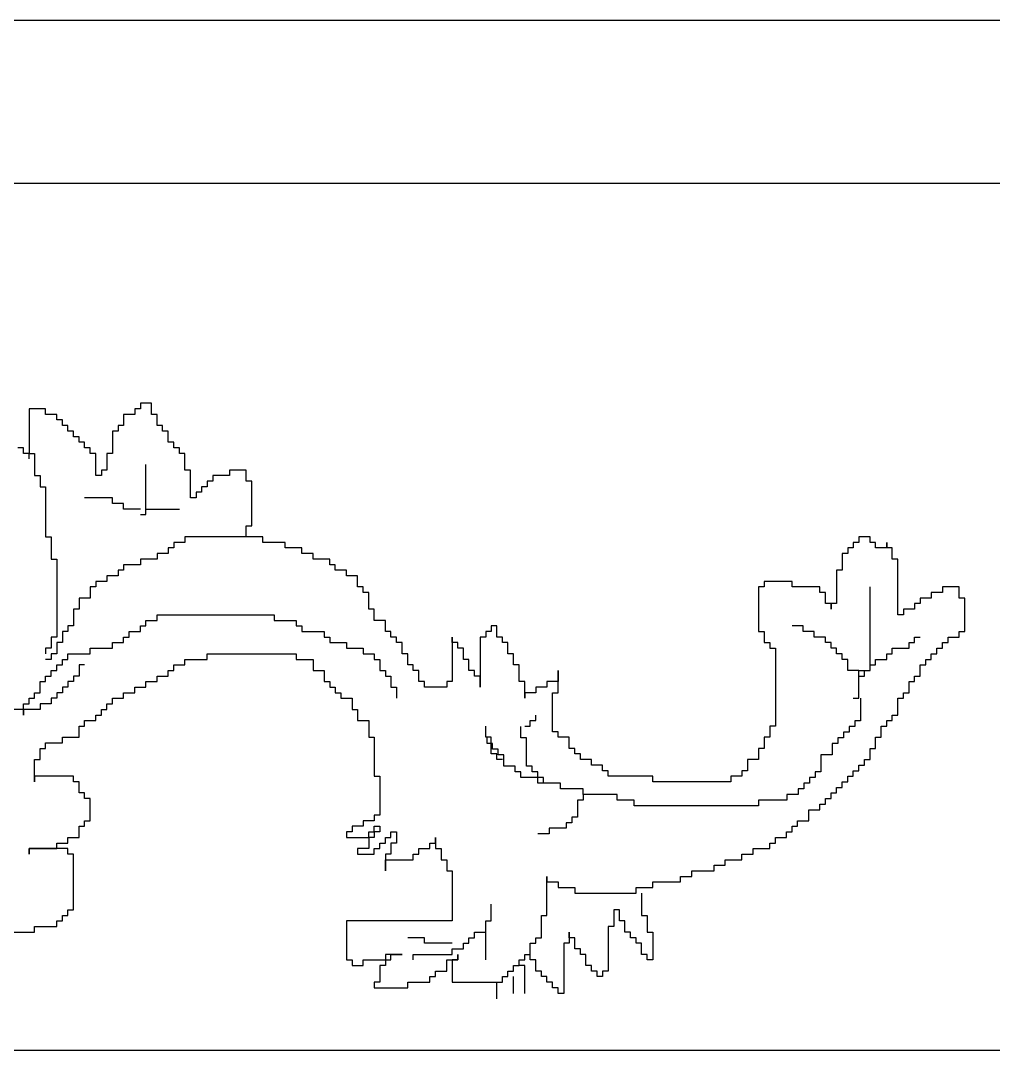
# Model space of a CAD drawing. Header units: metres. Extents: x 1105.4 to 1135.1, y 268.8 to 317.1.
# Drawn here: x 1123.21 to 1128.82, y 301.04 to 306.98 of the extents above; entities that cross this region are included whole.
import ezdxf

# ---------------------------------------------------------------- set-up
doc = ezdxf.new("R2010")
doc.units = ezdxf.units.M

# ---------------------------------------------------------------- blocks, each defined once
blk = doc.blocks.new('XSANHUA')
for p, q in [((26.33, 61.06), (26.33, 59.13)), ((18.61, 60.42), (19.26, 60.42)), ((18.61, 54.64), (18.61, 60.42)), ((19.26, 60.42), (19.26, 59.78)), ((19.26, 59.78), (19.9, 59.78)), ((19.9, 59.78), (19.9, 59.13)), ((23.11, 60.42), (23.11, 57.21)), ((24.4, 60.42), (24.4, 58.49)), ((36.61, 59.78), (36.61, 59.13)), ((40.46, 59.78), (36.61, 59.78)), ((40.46, 59.13), (40.46, 59.78)), ((14.12, 58.49), (14.76, 58.49)), ((14.12, 57.85), (14.12, 58.49)), ((14.76, 58.49), (14.76, 57.85)), ((19.9, 59.13), (20.54, 59.13)), ((20.54, 59.13), (20.54, 58.49)), ((20.54, 58.49), (21.18, 58.49)), ((21.18, 58.49), (21.18, 57.85)), ((25.04, 58.49), (25.04, 57.85)), ((25.68, 58.49), (25.04, 58.49)), ((25.68, 59.13), (25.68, 58.49)), ((31.47, 59.13), (25.68, 59.13)), ((31.47, 56.56), (31.47, 59.13)), ((33.39, 58.49), (33.39, 57.85)), ((34.04, 58.49), (33.39, 58.49)), ((34.04, 59.13), (34.04, 58.49)), ((36.61, 59.13), (34.04, 59.13)), ((39.82, 59.13), (40.46, 59.13)), ((39.82, 57.21), (39.82, 59.13)), ((13.47, 57.85), (14.12, 57.85)), ((13.47, 52.71), (13.47, 57.85)), ((14.76, 57.85), (15.4, 57.85)), ((15.4, 57.85), (15.4, 57.21)), ((15.4, 57.21), (16.04, 57.21)), ((16.04, 57.21), (16.04, 55.92)), ((21.18, 57.85), (21.83, 57.85)), ((21.83, 57.85), (21.83, 56.56)), ((23.11, 57.21), (23.76, 57.21)), ((23.76, 57.21), (23.76, 56.56)), ((24.4, 57.21), (23.76, 57.21)), ((24.4, 57.85), (24.4, 57.21)), ((25.04, 57.85), (24.4, 57.85)), ((32.11, 57.85), (32.11, 56.56)), ((33.39, 57.85), (32.11, 57.85)), ((39.18, 57.21), (39.82, 57.21)), ((39.18, 55.92), (39.18, 57.21)), ((41.75, 57.21), (41.75, 56.56)), ((43.03, 57.21), (41.75, 57.21)), ((43.03, 56.56), (43.03, 57.21)), ((8.33, 56.56), (8.98, 56.56)), ((8.33, 53.35), (8.33, 56.56)), ((8.98, 56.56), (8.98, 55.92)), ((8.98, 55.92), (9.62, 55.92)), ((9.62, 55.92), (9.62, 54.64)), ((16.04, 55.92), (16.69, 55.92)), ((16.69, 55.92), (16.69, 55.28)), ((21.83, 56.56), (22.47, 56.56)), ((22.47, 56.56), (22.47, 55.92)), ((22.47, 55.92), (22.47, 54.64)), ((23.11, 55.92), (22.47, 55.92)), ((23.11, 56.56), (23.11, 55.92)), ((23.76, 56.56), (23.11, 56.56)), ((27.61, 56.56), (27.61, 53.35)), ((30.82, 56.56), (31.47, 56.56)), ((30.82, 55.92), (30.82, 56.56)), ((30.82, 56.56), (30.82, 55.92)), ((32.11, 56.56), (30.82, 56.56)), ((31.47, 55.92), (31.47, 55.28)), ((35.96, 55.92), (31.47, 55.92)), ((35.96, 56.56), (35.96, 55.92)), ((37.25, 55.92), (39.18, 55.92)), ((38.54, 55.92), (37.25, 55.92)), ((38.54, 56.56), (38.54, 55.92)), ((41.75, 56.56), (38.54, 56.56)), ((43.68, 56.56), (43.03, 56.56)), ((43.68, 52.07), (43.68, 56.56)), ((16.69, 55.28), (17.33, 55.28)), ((17.33, 55.28), (17.33, 54)), ((30.18, 55.28), (30.18, 54.64)), ((31.47, 55.28), (30.18, 55.28)), ((9.62, 54.64), (10.26, 54.64)), ((10.26, 54.64), (10.26, 54)), ((10.26, 54), (10.9, 54)), ((10.9, 54), (10.9, 53.35)), ((17.33, 54), (17.97, 54)), ((17.97, 54.64), (18.61, 54.64)), ((17.97, 53.35), (17.97, 54.64)), ((17.97, 54), (17.97, 53.35)), ((21.18, 54), (21.18, 51.43)), ((21.83, 54), (21.18, 54)), ((21.83, 54.64), (21.83, 54)), ((22.47, 54.64), (21.83, 54.64)), ((28.9, 54), (28.9, 53.35)), ((29.54, 54), (28.9, 54)), ((29.54, 54.64), (29.54, 54)), ((30.18, 54.64), (29.54, 54.64)), ((31.47, 54.64), (34.68, 54.64)), ((34.68, 54.64), (34.68, 54)), ((34.68, 54), (36.61, 54)), ((8.98, 53.35), (8.33, 53.35)), ((8.98, 51.43), (8.98, 53.35)), ((10.9, 53.35), (11.55, 53.35)), ((11.55, 53.35), (11.55, 52.07)), ((12.83, 52.71), (13.47, 52.71)), ((12.83, 50.78), (12.83, 52.71)), ((27.61, 53.35), (27.61, 52.07)), ((28.9, 53.35), (27.61, 53.35)), ((77.09, 52.71), (77.09, 52.07)), ((79.66, 52.71), (77.09, 52.71)), ((79.66, 53.35), (79.66, 52.71)), ((90.59, 53.35), (79.66, 53.35)), ((9.62, 51.43), (8.98, 51.43)), ((9.62, 48.86), (9.62, 51.43)), ((11.55, 52.07), (12.19, 52.07)), ((12.19, 52.07), (12.19, 50.78)), ((20.54, 51.43), (20.54, 46.93)), ((21.18, 51.43), (20.54, 51.43)), ((26.97, 52.07), (26.97, 50.14)), ((27.61, 52.07), (26.97, 52.07)), ((31.47, 52.07), (43.68, 52.07)), ((31.47, 46.29), (31.47, 52.07)), ((75.81, 51.43), (75.81, 50.78)), ((76.45, 51.43), (75.81, 51.43)), ((76.45, 52.07), (76.45, 51.43)), ((77.09, 52.07), (76.45, 52.07)), ((12.19, 50.78), (12.83, 50.78)), ((75.16, 50.78), (75.16, 44.36)), ((75.81, 50.78), (75.16, 50.78)), ((10.26, 48.86), (10.26, 48.22)), ((17.33, 48.86), (10.26, 48.86)), ((17.33, 48.22), (17.33, 48.86)), ((5.12, 47.57), (5.12, 46.93)), ((8.33, 47.57), (5.12, 47.57)), ((8.33, 48.22), (8.33, 47.57)), ((10.26, 48.22), (8.33, 48.22)), ((19.26, 48.22), (17.33, 48.22)), ((19.26, 47.57), (19.26, 48.22)), ((20.54, 47.57), (19.26, 47.57)), ((20.54, 46.93), (20.54, 47.57)), ((3.83, 46.93), (3.83, 46.29)), ((5.12, 46.93), (3.83, 46.93)), ((-0.02, 45.65), (-0.02, 45.01)), ((1.26, 45.65), (-0.02, 45.65)), ((1.26, 46.29), (1.26, 45.65)), ((3.83, 46.29), (1.26, 46.29)), ((32.11, 46.29), (31.47, 46.29)), ((32.11, 45.01), (32.11, 46.29)), ((39.18, 46.29), (39.18, 45.01)), ((39.18, 44.36), (39.18, 46.29)), ((-3.23, 44.36), (-3.23, 43.72)), ((-1.95, 44.36), (-3.23, 44.36)), ((-1.95, 45.01), (-1.95, 44.36)), ((-0.02, 45.01), (-1.95, 45.01)), ((32.75, 45.01), (32.11, 45.01)), ((32.75, 43.72), (32.75, 45.01)), ((35.32, 44.36), (35.32, 43.72)), ((35.96, 44.36), (35.32, 44.36)), ((35.96, 45.01), (35.96, 44.36)), ((39.18, 45.01), (35.96, 45.01)), ((38.54, 44.36), (39.18, 44.36)), ((38.54, 43.08), (38.54, 44.36)), ((40.46, 44.36), (40.46, 43.72)), ((42.39, 44.36), (40.46, 44.36)), ((42.39, 43.72), (42.39, 44.36)), ((75.16, 44.36), (75.81, 44.36)), ((75.81, 44.36), (75.81, 43.72)), ((80.3, 44.36), (80.3, 43.72)), ((80.3, 43.72), (80.3, 44.36)), ((-5.81, 43.08), (-5.81, 42.44)), ((-5.16, 43.08), (-5.81, 43.08)), ((-5.16, 43.72), (-5.16, 43.08)), ((-3.23, 43.72), (-5.16, 43.72)), ((33.39, 43.72), (32.75, 43.72)), ((33.39, 42.44), (33.39, 43.72)), ((33.39, 43.08), (33.39, 42.44)), ((34.04, 43.08), (33.39, 43.08)), ((34.04, 43.72), (34.04, 43.08)), ((35.32, 43.72), (34.04, 43.72)), ((37.89, 43.08), (38.54, 43.08)), ((37.89, 41.79), (37.89, 43.08)), ((39.18, 43.08), (39.18, 42.44)), ((39.82, 43.08), (39.18, 43.08)), ((39.82, 43.72), (39.82, 43.08)), ((40.46, 43.72), (39.82, 43.72)), ((41.11, 43.72), (42.39, 43.72)), ((41.11, 42.44), (41.11, 43.72)), ((75.81, 43.72), (80.3, 43.72)), ((75.81, 43.08), (75.81, 42.44)), ((77.09, 43.08), (75.81, 43.08)), ((77.09, 43.72), (77.09, 43.08)), ((80.3, 43.72), (77.09, 43.72)), ((-7.73, 41.79), (-7.73, 41.15)), ((-7.09, 41.79), (-7.73, 41.79)), ((-7.09, 42.44), (-7.09, 41.79)), ((-5.81, 42.44), (-7.09, 42.44)), ((20.28, 42.03), (21.59, 42.03)), ((20.28, 41.38), (20.28, 42.03)), ((38.54, 41.79), (37.89, 41.79)), ((38.54, 42.44), (38.54, 41.79)), ((39.18, 42.44), (38.54, 42.44)), ((39.82, 41.79), (40.46, 41.79)), ((39.82, 41.15), (39.82, 41.79)), ((40.46, 42.44), (41.11, 42.44)), ((40.46, 41.79), (40.46, 42.44)), ((40.46, 41.79), (40.46, 41.15)), ((41.11, 41.79), (40.46, 41.79)), ((41.11, 42.44), (41.11, 41.79)), ((43.68, 42.44), (41.11, 42.44)), ((43.03, 41.79), (43.68, 41.79)), ((43.03, 41.15), (43.03, 41.79)), ((43.68, 41.79), (43.68, 42.44)), ((74.52, 42.44), (74.52, 41.15)), ((75.81, 42.44), (74.52, 42.44)), ((-9.66, 40.51), (-9.66, 39.23)), ((-8.38, 40.51), (-9.66, 40.51)), ((-8.38, 41.15), (-8.38, 40.51)), ((-7.73, 41.15), (-8.38, 41.15)), ((17.67, 40.73), (18.32, 40.73)), ((17.67, 40.08), (17.67, 40.73)), ((18.32, 41.38), (20.28, 41.38)), ((18.32, 40.73), (18.32, 41.38)), ((40.46, 41.15), (39.82, 41.15)), ((40.46, 40.51), (41.75, 40.51)), ((40.46, 39.87), (40.46, 40.51)), ((41.75, 41.15), (43.03, 41.15)), ((41.75, 40.51), (41.75, 41.15)), ((73.24, 40.51), (73.24, 37.94)), ((73.88, 40.51), (73.24, 40.51)), ((73.88, 41.15), (73.88, 40.51)), ((74.52, 41.15), (73.88, 41.15)), ((-10.95, 39.23), (-10.95, 38.58)), ((-9.66, 39.23), (-10.95, 39.23)), ((17.02, 40.08), (17.67, 40.08)), ((17.02, 38.12), (17.02, 40.08)), ((39.82, 39.87), (40.46, 39.87)), ((39.82, 35.37), (39.82, 39.87)), ((-11.59, 38.58), (-11.59, 37.94)), ((-10.95, 38.58), (-11.59, 38.58)), ((-7.13, 38.12), (-3.87, 38.12)), ((-7.13, 37.47), (-7.13, 38.12)), ((-3.87, 38.77), (10.49, 38.77)), ((-3.87, 38.12), (-3.87, 38.77)), ((10.49, 38.77), (10.49, 38.12)), ((10.49, 38.12), (12.45, 38.12)), ((12.45, 38.12), (12.45, 37.47)), ((16.37, 38.12), (17.02, 38.12)), ((16.37, 37.47), (16.37, 38.12)), ((-12.87, 37.3), (-12.87, 36.66)), ((-12.23, 37.3), (-12.87, 37.3)), ((-12.23, 37.94), (-12.23, 37.3)), ((-11.59, 37.94), (-12.23, 37.94)), ((-8.44, 37.47), (-7.13, 37.47)), ((-8.44, 36.82), (-8.44, 37.47)), ((12.45, 37.47), (16.37, 37.47)), ((16.37, 37.47), (16.37, 36.82)), ((73.24, 37.94), (73.88, 37.94)), ((73.88, 37.94), (73.88, 37.3)), ((73.88, 37.3), (74.52, 37.3)), ((74.52, 37.3), (74.52, 36.01)), ((-14.16, 36.01), (-14.16, 35.37)), ((-13.52, 36.01), (-14.16, 36.01)), ((-13.52, 36.66), (-13.52, 36.01)), ((-12.87, 36.66), (-13.52, 36.66)), ((-9.74, 36.16), (-9.09, 36.16)), ((-9.74, 35.51), (-9.74, 36.16)), ((-9.09, 36.82), (-8.44, 36.82)), ((-9.09, 36.16), (-9.09, 36.82)), ((-0.66, 36.01), (8.33, 36.01)), ((-0.66, 35.37), (-0.66, 36.01)), ((8.33, 36.01), (8.33, 35.37)), ((16.37, 36.82), (18.98, 36.82)), ((18.98, 36.82), (18.98, 36.16)), ((18.98, 36.16), (21.59, 36.16)), ((20.93, 36.16), (20.93, 35.51)), ((21.59, 36.16), (21.59, 35.51)), ((74.52, 36.01), (75.16, 36.01)), ((75.16, 36.01), (75.16, 35.37)), ((79.66, 36.01), (79.66, 33.45)), ((79.66, 35.37), (79.66, 36.01)), ((-15.44, 34.73), (-15.44, 34.09)), ((-14.8, 34.73), (-15.44, 34.73)), ((-14.8, 35.37), (-14.8, 34.73)), ((-14.16, 35.37), (-14.8, 35.37)), ((-11.05, 34.86), (-10.39, 34.86)), ((-11.05, 32.9), (-11.05, 34.86)), ((-10.39, 35.51), (-9.74, 35.51)), ((-10.39, 34.86), (-10.39, 35.51)), ((-2.59, 34.73), (-1.95, 34.73)), ((-2.59, 33.45), (-2.59, 34.73)), ((-1.95, 35.37), (-0.66, 35.37)), ((-1.95, 34.73), (-1.95, 35.37)), ((8.33, 35.37), (13.47, 35.37)), ((13.47, 35.37), (13.47, 34.73)), ((13.47, 34.73), (14.12, 34.73)), ((14.12, 34.73), (14.12, 34.09)), ((20.93, 35.51), (21.59, 35.51)), ((21.59, 35.51), (21.59, 34.86)), ((21.59, 35.51), (23.55, 35.51)), ((21.59, 34.86), (22.24, 34.86)), ((22.24, 34.86), (22.24, 34.21)), ((23.55, 35.51), (23.55, 34.86)), ((23.55, 34.86), (24.2, 34.86)), ((24.2, 34.86), (24.2, 34.21)), ((40.46, 35.37), (39.82, 35.37)), ((40.46, 30.88), (40.46, 35.37)), ((75.16, 35.37), (79.66, 35.37)), ((-16.73, 33.45), (-16.73, 32.16)), ((-16.09, 33.45), (-16.73, 33.45)), ((-16.09, 34.09), (-16.09, 33.45)), ((-15.44, 34.09), (-16.09, 34.09)), ((-3.88, 33.45), (-2.59, 33.45)), ((-3.88, 32.16), (-3.88, 33.45)), ((14.12, 34.09), (15.4, 34.09)), ((15.4, 34.09), (15.4, 33.45)), ((15.4, 33.45), (16.69, 33.45)), ((16.69, 33.45), (16.69, 32.8)), ((22.24, 34.21), (22.89, 34.21)), ((22.89, 34.21), (22.89, 30.95)), ((24.2, 34.21), (25.5, 34.21)), ((25.5, 34.21), (25.5, 32.9)), ((25.68, 33.45), (26.33, 33.45)), ((26.33, 33.45), (26.33, 32.8)), ((79.02, 33.45), (79.02, 32.16)), ((79.66, 33.45), (79.02, 33.45)), ((-17.37, 32.16), (-17.37, 30.88)), ((-16.73, 32.16), (-17.37, 32.16)), ((-12.35, 32.9), (-11.05, 32.9)), ((-12.35, 31.6), (-12.35, 32.9)), ((-4.52, 32.16), (-3.88, 32.16)), ((-4.52, 30.88), (-4.52, 32.16)), ((16.69, 32.8), (17.33, 32.8)), ((17.33, 32.8), (17.33, 32.16)), ((17.33, 32.16), (17.97, 32.16)), ((17.97, 32.16), (17.97, 30.88)), ((25.5, 32.9), (26.16, 32.9)), ((26.16, 32.9), (26.16, 32.25)), ((26.16, 32.25), (26.81, 32.25)), ((26.33, 32.8), (26.97, 32.8)), ((26.81, 32.25), (26.81, 31.6)), ((26.97, 32.8), (26.97, 30.88)), ((78.38, 32.16), (78.38, 31.52)), ((79.02, 32.16), (78.38, 32.16)), ((-13.66, 30.95), (-13.01, 30.95)), ((-13.66, 30.29), (-13.66, 30.95)), ((-13.01, 31.6), (-12.35, 31.6)), ((-13.01, 30.95), (-13.01, 31.6)), ((22.89, 30.95), (23.55, 30.95)), ((23.55, 30.95), (23.55, 29.64)), ((26.81, 31.6), (27.46, 31.6)), ((27.46, 31.6), (27.46, 30.95)), ((76.45, 31.52), (76.45, 30.88)), ((78.38, 31.52), (76.45, 31.52)), ((-18.01, 30.88), (-18.01, 29.59)), ((-17.37, 30.88), (-18.01, 30.88)), ((-14.31, 30.29), (-13.66, 30.29)), ((-14.31, 29.64), (-14.31, 30.29)), ((-5.16, 30.88), (-4.52, 30.88)), ((-5.16, 29.59), (-5.16, 30.88)), ((17.97, 30.88), (19.26, 30.88)), ((19.26, 30.88), (19.26, 30.24)), ((19.26, 30.24), (19.9, 30.24)), ((19.9, 30.24), (19.9, 25.74)), ((26.97, 30.88), (27.61, 30.88)), ((27.61, 30.88), (27.61, 29.59)), ((41.11, 30.88), (40.46, 30.88)), ((41.11, 28.95), (41.11, 30.88)), ((74.52, 30.88), (74.52, 29.59)), ((76.45, 30.88), (74.52, 30.88)), ((-19.3, 28.95), (-19.3, 28.31)), ((-18.66, 28.95), (-19.3, 28.95)), ((-18.66, 29.59), (-18.66, 28.95)), ((-18.01, 29.59), (-18.66, 29.59)), ((-15.62, 28.99), (-14.96, 28.99)), ((-15.62, 26.38), (-15.62, 28.99)), ((-14.96, 29.64), (-14.31, 29.64)), ((-14.96, 28.99), (-14.96, 29.64)), ((-5.81, 29.59), (-5.16, 29.59)), ((-5.81, 20.6), (-5.81, 29.59)), ((21.83, 28.95), (21.83, 28.31)), ((22.47, 28.95), (21.83, 28.95)), ((22.47, 29.59), (22.47, 28.95)), ((23.11, 29.59), (22.47, 29.59)), ((42.39, 28.95), (41.11, 28.95)), ((42.39, 27.67), (42.39, 28.95)), ((72.59, 28.95), (72.59, 28.31)), ((73.88, 28.95), (72.59, 28.95)), ((73.88, 29.59), (73.88, 28.95)), ((74.52, 29.59), (73.88, 29.59)), ((-19.94, 28.31), (-19.94, 26.38)), ((-19.3, 28.31), (-19.94, 28.31)), ((43.03, 27.67), (42.39, 27.67)), ((43.03, 26.38), (43.03, 27.67)), ((71.31, 27.67), (71.31, 27.02)), ((71.95, 27.67), (71.31, 27.67)), ((71.95, 28.31), (71.95, 27.67)), ((72.59, 28.31), (71.95, 28.31)), ((79.02, 27.67), (82.23, 27.67)), ((79.02, 27.02), (79.02, 27.67)), ((80.95, 28.31), (80.95, 27.02)), ((80.95, 27.67), (80.95, 28.31)), ((-20.59, 26.38), (-20.59, 25.74)), ((-19.94, 26.38), (-20.59, 26.38)), ((-15.44, 26.38), (-15.44, 23.81)), ((-14.8, 26.38), (-15.44, 26.38)), ((23.11, 26.38), (23.11, 24.46)), ((23.11, 25.74), (23.11, 26.38)), ((37.89, 25.1), (37.89, 26.38)), ((44.32, 26.38), (43.03, 26.38)), ((44.32, 25.74), (44.32, 26.38)), ((69.38, 26.38), (69.38, 25.74)), ((70.67, 26.38), (69.38, 26.38)), ((70.67, 27.02), (70.67, 26.38)), ((71.31, 27.02), (70.67, 27.02)), ((77.09, 26.38), (77.73, 26.38)), ((77.09, 25.74), (77.09, 26.38)), ((77.73, 27.02), (79.02, 27.02)), ((77.73, 26.38), (77.73, 27.02)), ((79.66, 26.38), (79.66, 25.74)), ((80.3, 26.38), (79.66, 26.38)), ((80.3, 27.02), (80.3, 26.38)), ((80.95, 27.02), (80.3, 27.02)), ((-21.23, 25.74), (-21.23, 24.46)), ((-20.59, 25.74), (-21.23, 25.74)), ((19.26, 25.74), (19.26, 23.17)), ((19.9, 25.74), (19.26, 25.74)), ((20.54, 25.1), (21.83, 25.1)), ((20.54, 24.46), (20.54, 25.1)), ((21.83, 25.74), (23.11, 25.74)), ((21.83, 25.1), (21.83, 25.74)), ((28.25, 25.1), (28.25, 23.81)), ((28.25, 19.32), (28.25, 25.1)), ((32.11, 25.1), (34.68, 25.1)), ((32.11, 24.46), (32.11, 25.1)), ((34.68, 25.1), (34.68, 24.46)), ((38.54, 25.1), (37.89, 25.1)), ((38.54, 23.81), (38.54, 25.1)), ((44.96, 25.74), (44.32, 25.74)), ((44.96, 25.1), (44.96, 25.74)), ((45.6, 25.1), (44.96, 25.1)), ((45.6, 24.46), (45.6, 25.1)), ((66.81, 25.1), (66.81, 24.46)), ((68.1, 25.1), (66.81, 25.1)), ((68.1, 25.74), (68.1, 25.1)), ((69.38, 25.74), (68.1, 25.74)), ((75.81, 25.1), (76.45, 25.1)), ((75.81, 24.46), (75.81, 25.1)), ((76.45, 25.74), (77.09, 25.74)), ((76.45, 25.1), (76.45, 25.74)), ((79.02, 25.74), (79.02, 24.46)), ((79.66, 25.74), (79.02, 25.74)), ((-22.51, 23.81), (-22.51, 22.53)), ((-21.87, 23.81), (-22.51, 23.81)), ((-21.87, 24.46), (-21.87, 23.81)), ((-21.23, 24.46), (-21.87, 24.46)), ((-16.09, 23.81), (-16.09, 23.17)), ((-15.44, 23.81), (-16.09, 23.81)), ((-15.44, 24.46), (-15.44, 23.17)), ((19.26, 24.46), (20.54, 24.46)), ((19.26, 23.17), (19.26, 24.46)), ((23.11, 24.46), (23.76, 24.46)), ((23.76, 24.46), (23.76, 22.53)), ((28.25, 23.81), (28.9, 23.81)), ((28.9, 23.81), (28.9, 23.17)), ((31.47, 24.46), (32.11, 24.46)), ((31.47, 19.32), (31.47, 24.46)), ((34.68, 24.46), (35.32, 24.46)), ((35.32, 24.46), (35.32, 23.17)), ((39.18, 23.81), (38.54, 23.81)), ((39.18, 23.17), (39.18, 23.81)), ((46.25, 24.46), (45.6, 24.46)), ((46.25, 23.17), (46.25, 24.46)), ((64.24, 23.81), (64.24, 23.17)), ((65.52, 23.81), (64.24, 23.81)), ((65.52, 24.46), (65.52, 23.81)), ((66.81, 24.46), (65.52, 24.46)), ((74.52, 23.81), (75.16, 23.81)), ((74.52, 22.53), (74.52, 23.81)), ((75.16, 24.46), (75.81, 24.46)), ((75.16, 23.81), (75.16, 24.46)), ((77.73, 23.81), (77.73, 23.17)), ((78.38, 23.81), (77.73, 23.81)), ((78.38, 24.46), (78.38, 23.81)), ((79.02, 24.46), (78.38, 24.46)), ((-16.73, 23.17), (-16.73, 13.54)), ((-16.09, 23.17), (-16.73, 23.17)), ((-16.73, 23.17), (-16.73, 22.53)), ((-15.44, 23.17), (-16.73, 23.17)), ((-15.44, 23.17), (-14.16, 23.17)), ((-14.16, 23.17), (-14.16, 21.89)), ((28.9, 23.17), (29.54, 23.17)), ((29.54, 23.17), (29.54, 21.89)), ((35.32, 23.17), (35.96, 23.17)), ((35.96, 23.17), (35.96, 22.53)), ((39.82, 23.17), (39.18, 23.17)), ((39.82, 21.89), (39.82, 23.17)), ((47.53, 23.17), (46.25, 23.17)), ((47.53, 21.89), (47.53, 23.17)), ((63.6, 23.17), (63.6, 22.53)), ((64.24, 23.17), (63.6, 23.17)), ((77.09, 23.17), (77.09, 22.53)), ((77.73, 23.17), (77.09, 23.17)), ((-23.8, 21.89), (-23.8, 21.24)), ((-23.16, 21.89), (-23.8, 21.89)), ((-23.16, 22.53), (-23.16, 21.89)), ((-22.51, 22.53), (-23.16, 22.53)), ((-18.66, 21.89), (-18.66, 21.24)), ((-17.37, 21.89), (-18.66, 21.89)), ((-17.37, 22.53), (-17.37, 21.89)), ((-16.73, 22.53), (-17.37, 22.53)), ((-14.16, 21.89), (-13.52, 21.89)), ((-13.52, 21.89), (-13.52, 21.24)), ((23.76, 22.53), (24.4, 22.53)), ((24.4, 22.53), (24.4, 21.24)), ((29.54, 21.89), (30.18, 21.89)), ((30.18, 21.89), (30.18, 20.6)), ((35.96, 22.53), (36.61, 22.53)), ((36.61, 22.53), (36.61, 21.24)), ((40.46, 21.89), (39.82, 21.89)), ((40.46, 21.24), (40.46, 21.89)), ((49.46, 21.89), (47.53, 21.89)), ((49.46, 21.24), (49.46, 21.89)), ((59.74, 21.89), (59.74, 21.24)), ((62.31, 21.89), (59.74, 21.89)), ((62.31, 22.53), (62.31, 21.89)), ((63.6, 22.53), (62.31, 22.53)), ((73.88, 22.53), (74.52, 22.53)), ((75.81, 21.89), (75.81, 21.24)), ((76.45, 21.89), (75.81, 21.89)), ((76.45, 22.53), (76.45, 21.89)), ((77.09, 22.53), (76.45, 22.53)), ((77.73, 21.89), (78.38, 21.89)), ((77.73, 21.24), (77.73, 21.89)), ((-25.08, 20.6), (-25.08, 19.96)), ((-24.44, 20.6), (-25.08, 20.6)), ((-24.44, 21.24), (-24.44, 20.6)), ((-23.8, 21.24), (-24.44, 21.24)), ((-21.23, 20.6), (-21.23, 19.96)), ((-19.3, 20.6), (-21.23, 20.6)), ((-19.3, 21.24), (-19.3, 20.6)), ((-18.66, 21.24), (-19.3, 21.24)), ((-13.52, 21.24), (-12.87, 21.24)), ((-12.87, 21.24), (-12.87, 20.6)), ((-12.87, 20.6), (-12.23, 20.6)), ((-12.23, 20.6), (-12.23, 19.96)), ((-5.16, 20.6), (-5.81, 20.6)), ((-5.16, 19.96), (-5.16, 20.6)), ((24.4, 21.24), (25.04, 21.24)), ((25.04, 21.24), (25.04, 19.96)), ((30.18, 20.6), (30.82, 20.6)), ((30.82, 20.6), (30.82, 19.96)), ((36.61, 21.24), (37.25, 21.24)), ((37.25, 21.24), (37.25, 19.96)), ((41.75, 21.24), (40.46, 21.24)), ((41.75, 20.6), (41.75, 21.24)), ((43.68, 20.6), (41.75, 20.6)), ((43.68, 19.96), (43.68, 20.6)), ((59.74, 21.24), (49.46, 21.24)), ((70.67, 20.6), (70.67, 19.96)), ((73.24, 20.6), (70.67, 20.6)), ((73.24, 21.24), (73.24, 20.6)), ((75.81, 21.24), (73.24, 21.24)), ((77.09, 21.24), (77.73, 21.24)), ((77.09, 19.96), (77.09, 21.24)), ((77.73, 20.6), (78.38, 20.6)), ((77.73, 19.32), (77.73, 20.6)), ((78.38, 20.6), (78.38, 21.24)), ((-27.01, 19.32), (-27.01, 18.68)), ((-25.73, 19.32), (-27.01, 19.32)), ((-25.73, 19.96), (-25.73, 19.32)), ((-25.08, 19.96), (-25.73, 19.96)), ((-21.87, 19.32), (-22.51, 19.32)), ((-21.87, 19.96), (-21.87, 19.32)), ((-21.23, 19.96), (-21.87, 19.96)), ((-12.23, 19.96), (-11.59, 19.96)), ((-11.59, 19.96), (-11.59, 19.32)), ((-11.59, 19.32), (-10.3, 19.32)), ((-10.3, 19.32), (-10.3, 18.68)), ((-4.52, 19.96), (-5.16, 19.96)), ((-4.52, 18.68), (-4.52, 19.96)), ((25.04, 19.96), (25.68, 19.96)), ((25.68, 19.96), (25.68, 19.32)), ((25.68, 19.32), (26.33, 19.32)), ((26.33, 19.32), (26.33, 18.03)), ((27.61, 19.32), (28.25, 19.32)), ((27.61, 18.68), (27.61, 19.32)), ((30.82, 19.96), (31.47, 19.96)), ((31.47, 19.96), (31.47, 19.32)), ((37.25, 19.96), (37.89, 19.96)), ((37.89, 19.96), (37.89, 19.32)), ((37.89, 19.32), (38.54, 19.32)), ((38.54, 19.32), (38.54, 18.68)), ((45.6, 19.96), (43.68, 19.96)), ((45.6, 19.32), (45.6, 19.96)), ((46.25, 19.32), (45.6, 19.32)), ((46.25, 18.68), (46.25, 19.32)), ((68.74, 19.32), (68.74, 18.68)), ((69.38, 19.32), (68.74, 19.32)), ((69.38, 19.96), (69.38, 19.32)), ((70.67, 19.96), (69.38, 19.96)), ((76.45, 19.96), (77.09, 19.96)), ((76.45, 18.68), (76.45, 19.96)), ((77.09, 10.33), (77.09, 19.32)), ((77.09, 19.32), (77.73, 19.32)), ((-27.65, 18.68), (-27.65, 14.82)), ((-27.01, 18.68), (-27.65, 18.68)), ((-10.3, 18.68), (-9.02, 18.68)), ((-9.02, 18.68), (-9.02, 18.03)), ((-9.02, 18.03), (-7.73, 18.03)), ((-3.88, 18.68), (-4.52, 18.68)), ((-3.88, 13.54), (-3.88, 18.68)), ((26.33, 18.03), (26.97, 18.03)), ((26.97, 18.68), (27.61, 18.68)), ((26.97, 18.03), (26.97, 18.68)), ((38.54, 18.68), (39.18, 18.68)), ((39.18, 18.68), (39.18, 17.39)), ((48.82, 18.68), (46.25, 18.68)), ((48.82, 18.03), (48.82, 18.68)), ((49.46, 18.03), (48.82, 18.03)), ((49.46, 17.39), (49.46, 18.03)), ((66.81, 18.03), (66.81, 17.39)), ((67.45, 18.03), (66.81, 18.03)), ((67.45, 18.68), (67.45, 18.03)), ((68.74, 18.68), (67.45, 18.68)), ((75.16, 18.03), (75.81, 18.03)), ((75.16, 16.11), (75.16, 18.03)), ((75.81, 18.68), (76.45, 18.68)), ((75.81, 18.03), (75.81, 18.68)), ((-20.59, 16.75), (-19.94, 16.75)), ((-20.59, 16.11), (-20.59, 16.75)), ((-19.94, 16.75), (-19.94, 10.33)), ((39.18, 17.39), (40.46, 17.39)), ((40.46, 17.39), (40.46, 16.11)), ((52.03, 17.39), (49.46, 17.39)), ((52.03, 16.75), (52.03, 17.39)), ((65.52, 16.75), (52.03, 16.75)), ((65.52, 17.39), (65.52, 16.75)), ((66.81, 17.39), (65.52, 17.39)), ((-22.51, 15.46), (-21.87, 15.46)), ((-22.51, 14.82), (-22.51, 15.46)), ((-21.87, 16.11), (-20.59, 16.11)), ((-21.87, 15.46), (-21.87, 16.11)), ((-12.87, 15.46), (-12.23, 15.46)), ((-12.87, 11.61), (-12.87, 15.46)), ((-12.23, 16.11), (-12.23, 15.46)), ((-12.23, 15.46), (-12.23, 16.11)), ((-12.23, 15.46), (-11.59, 15.46)), ((-11.59, 15.46), (-11.59, 14.18)), ((40.46, 16.11), (41.11, 16.11)), ((41.11, 16.11), (41.11, 14.18)), ((74.52, 16.11), (75.16, 16.11)), ((74.52, 14.82), (74.52, 16.11)), ((-27.65, 14.82), (-27.01, 14.82)), ((-27.01, 14.82), (-27.01, 13.54)), ((-23.8, 14.82), (-22.51, 14.82)), ((-23.8, 14.18), (-23.8, 14.82)), ((73.24, 14.82), (74.52, 14.82)), ((73.24, 13.54), (73.24, 14.82)), ((-27.01, 13.54), (-25.08, 13.54)), ((-25.08, 14.18), (-23.8, 14.18)), ((-25.08, 13.54), (-25.08, 14.18)), ((-11.59, 14.18), (-10.95, 14.18)), ((-10.95, 14.18), (-10.95, 13.54)), ((-10.95, 13.54), (-7.73, 13.54)), ((-7.73, 13.54), (-7.73, 12.9)), ((-4.52, 13.54), (-3.88, 13.54)), ((-4.52, 12.9), (-4.52, 13.54)), ((41.11, 14.18), (41.75, 14.18)), ((41.75, 14.18), (41.75, 13.54)), ((41.75, 13.54), (42.39, 13.54)), ((42.39, 13.54), (42.39, 12.25)), ((72.59, 13.54), (73.24, 13.54)), ((72.59, 12.9), (72.59, 13.54)), ((-7.73, 12.9), (-4.52, 12.9)), ((42.39, 12.25), (43.68, 12.25)), ((43.68, 12.25), (43.68, 11.61)), ((70.02, 12.25), (71.31, 12.25)), ((70.02, 11.61), (70.02, 12.25)), ((71.31, 12.9), (72.59, 12.9)), ((71.31, 12.25), (71.31, 12.9)), ((-13.52, 9.69), (-13.52, 11.61)), ((-13.52, 11.61), (-12.87, 11.61)), ((43.68, 11.61), (44.96, 11.61)), ((44.96, 11.61), (44.96, 10.97)), ((44.96, 10.97), (45.6, 10.97)), ((45.6, 10.97), (45.6, 10.33)), ((67.45, 10.97), (69.38, 10.97)), ((67.45, 10.33), (67.45, 10.97)), ((69.38, 10.97), (69.38, 11.61)), ((69.38, 11.61), (70.02, 11.61)), ((-19.94, 10.33), (-19.3, 10.33)), ((-19.3, 10.33), (-19.3, 9.04)), ((-14.16, 9.69), (-13.52, 9.69)), ((-14.16, 9.04), (-14.16, 9.69)), ((45.6, 10.33), (47.53, 10.33)), ((47.53, 10.33), (47.53, 9.69)), ((47.53, 9.69), (48.82, 9.69)), ((48.82, 9.69), (48.82, 9.04)), ((64.24, 9.69), (65.52, 9.69)), ((64.24, 9.04), (64.24, 9.69)), ((65.52, 10.33), (67.45, 10.33)), ((65.52, 9.69), (65.52, 10.33)), ((77.73, 10.33), (77.09, 10.33)), ((77.73, 7.76), (77.73, 10.33)), ((-19.3, 9.04), (-18.66, 9.04)), ((-18.66, 9.04), (-17.37, 9.04)), ((-18.66, 8.4), (-18.66, 9.04)), ((-18.66, 9.04), (-18.66, 8.4)), ((-17.37, 9.04), (-17.37, 8.4)), ((-17.37, 8.4), (-16.73, 8.4)), ((-16.73, 8.4), (-16.73, 7.76)), ((-15.44, 8.4), (-14.8, 8.4)), ((-15.44, 7.76), (-15.44, 8.4)), ((-14.8, 9.04), (-14.16, 9.04)), ((-14.8, 8.4), (-14.8, 9.04)), ((48.82, 9.04), (50.74, 9.04)), ((50.74, 9.04), (50.74, 8.4)), ((50.74, 8.4), (53.32, 8.4)), ((53.32, 8.4), (53.32, 7.76)), ((62.31, 8.4), (63.6, 8.4)), ((62.31, 7.76), (62.31, 8.4)), ((63.6, 9.04), (64.24, 9.04)), ((63.6, 8.4), (63.6, 9.04)), ((-16.73, 7.76), (-15.44, 7.76)), ((53.32, 7.76), (62.31, 7.76)), ((55.24, 7.76), (55.24, 6.47)), ((78.38, 7.76), (77.73, 7.76)), ((78.38, 1.98), (78.38, 7.76)), ((54.6, 6.47), (54.6, 1.34)), ((55.24, 6.47), (54.6, 6.47)), ((66.81, 5.19), (66.81, -0.59)), ((66.81, 5.19), (66.81, 4.55)), ((67.45, 5.19), (66.81, 5.19)), ((66.81, 4.55), (62.95, 4.55)), ((67.45, 4.55), (69.38, 4.55)), ((69.38, 4.55), (69.38, 3.91)), ((69.38, 3.91), (70.67, 3.91)), ((70.67, 3.91), (70.67, 3.26)), ((60.38, 2.62), (61.03, 2.62)), ((60.38, 1.98), (60.38, 2.62)), ((61.03, 3.26), (61.67, 3.26)), ((61.03, 2.62), (61.03, 3.26)), ((61.67, 3.26), (61.67, 0.05)), ((70.67, 3.26), (73.88, 3.26)), ((54.6, 1.34), (55.24, 1.34)), ((55.24, 1.34), (55.24, 0.05)), ((59.1, 1.34), (59.74, 1.34)), ((59.1, 0.69), (59.1, 1.34)), ((59.74, 1.98), (60.38, 1.98)), ((59.74, 1.34), (59.74, 1.98)), ((79.02, 1.98), (78.38, 1.98)), ((79.02, 0.69), (79.02, 1.98)), ((55.24, 0.05), (57.17, 0.05)), ((57.17, 0.69), (59.1, 0.69)), ((57.17, 0.05), (57.17, 0.69)), ((61.67, 0.05), (62.31, 0.05)), ((62.31, 0.05), (62.31, -1.87)), ((71.31, 0.05), (71.95, 0.05)), ((71.31, -1.87), (71.31, 0.05)), ((71.95, 0.69), (72.59, 0.69)), ((71.95, 0.05), (71.95, 0.69)), ((72.59, 0.69), (72.59, -1.87)), ((79.66, 0.69), (79.02, 0.69)), ((79.66, -1.87), (79.66, 0.69)), ((62.31, -1.87), (62.95, -1.87)), ((62.95, -1.87), (62.95, -2.52)), ((70.67, -1.87), (71.31, -1.87)), ((70.67, -4.44), (70.67, -1.87)), ((72.59, -1.87), (73.24, -1.87)), ((73.24, -1.87), (73.24, -2.52)), ((80.3, -1.87), (79.66, -1.87)), ((80.3, -1.23), (80.3, -1.87)), ((80.3, -1.87), (80.95, -1.87)), ((80.3, -7.01), (80.3, -1.87)), ((80.95, -1.87), (80.95, -2.52)), ((62.95, -2.52), (63.6, -2.52)), ((63.6, -2.52), (63.6, -3.16)), ((63.6, -3.16), (64.24, -3.16)), ((64.24, -3.16), (64.24, -4.44)), ((73.24, -2.52), (73.88, -2.52)), ((73.88, -2.52), (73.88, -3.16)), ((73.88, -3.16), (74.52, -3.16)), ((74.52, -3.16), (74.52, -3.8)), ((80.95, -2.52), (81.59, -2.52)), ((64.24, -4.44), (64.88, -4.44)), ((64.88, -4.44), (64.88, -5.08)), ((70.02, -4.44), (70.67, -4.44)), ((70.02, -5.08), (70.02, -4.44)), ((74.52, -3.8), (75.16, -3.8)), ((75.16, -3.8), (75.16, -4.44)), ((75.16, -4.44), (75.81, -4.44)), ((75.81, -4.44), (75.81, -5.08)), ((64.88, -5.08), (65.52, -5.08)), ((65.52, -5.08), (65.52, -6.37)), ((69.38, -5.08), (70.02, -5.08)), ((69.38, -6.37), (69.38, -5.08)), ((75.81, -5.08), (76.45, -5.08)), ((76.45, -5.08), (76.45, -5.73)), ((76.45, -5.73), (77.09, -5.73)), ((77.09, -5.73), (77.09, -6.37)), ((65.52, -6.37), (66.17, -6.37)), ((66.17, -6.37), (66.17, -7.65)), ((67.45, -7.01), (68.1, -7.01)), ((67.45, -7.65), (67.45, -7.01)), ((68.1, -6.37), (69.38, -6.37)), ((68.1, -7.01), (68.1, -6.37)), ((77.09, -6.37), (78.38, -6.37)), ((78.38, -6.37), (78.38, -7.01)), ((78.38, -7.01), (80.3, -7.01)), ((66.17, -7.65), (67.45, -7.65))]:
    blk.add_line(p, q)

msp = doc.modelspace()

# ---------------------------------------------------------------- linework, layer by layer
for p, q in [((1134.54, 306.98), (1120.27, 306.98)), ((1133.75, 306.04), (1120.27, 306.04)), ((1130.28, 301.04), (1120.27, 301.04))]:
    msp.add_line(p, q)

# ---------------------------------------------------------------- block references
at = {"xscale": 0.05, "yscale": 0.05, "zscale": 0.05, "rotation": 180}
msp.add_blockref('XSANHUA', (1127.27, 304.39), dxfattribs=at)

doc.saveas('drawing.dxf')
